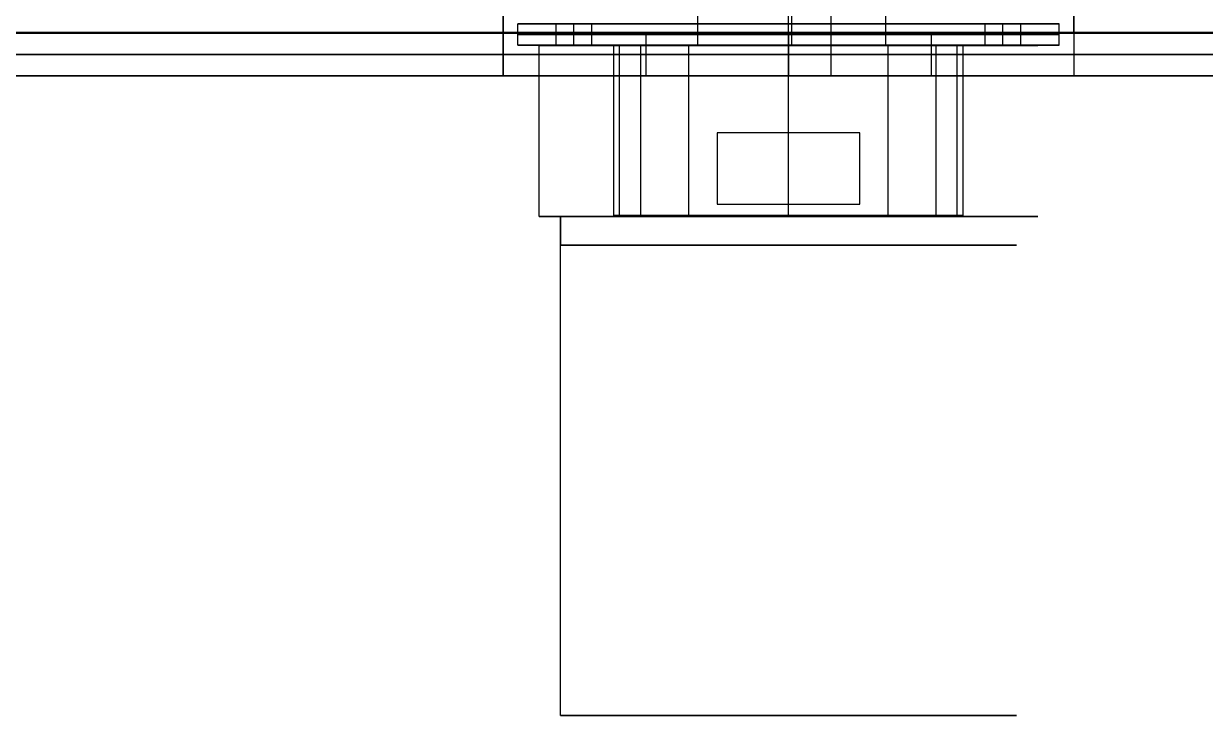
# Model space of a CAD drawing. Header units: millimetres. Extents: x 0 to 665, y 182 to 367.
# Drawn here: x 501.5 to 584.4, y 181.7 to 230.3 of the extents above; entities that cross this region are included whole.
import ezdxf

# ---------------------------------------------------------------- set-up
doc = ezdxf.new("R2010")
doc.units = ezdxf.units.MM
doc.header["$MEASUREMENT"] = 0
for name, color, linetype, true_color in [('Camera', 18, 'Continuous', 0x330000), ('Outer Case$booleaned (outer)', 251, 'Continuous', 0x4a4a4a), ('Screen', 178, 'Continuous', 0x000054)]:
    doc.layers.add(name, color=color, linetype=linetype, true_color=true_color)

msp = doc.modelspace()

# ---------------------------------------------------------------- linework, layer by layer
at = {"layer": 'Camera'}
for p, q in [((536.151, 230.251, 83.304), (574.151, 230.251, 83.304)), ((555.151, 230.251, 102.304), (555.151, 230.251, 64.304)), ((536.151, 228.751, 83.304), (574.151, 228.751, 83.304)), ((555.151, 228.751, 102.304), (555.151, 228.751, 64.304))]:
    msp.add_line(p, q, dxfattribs=at)
for points, degree in [([(548.794, 228.751, 64.304), (548.794, 228.751, 60.071), (548.794, 230.641, 55.5), (548.794, 238.08, 53.761), (548.794, 273.797, 31.802), (561.863, 257.626, 0.474)], 3), ([(555.378, 228.751, 64.304), (555.378, 228.751, 60.071), (555.378, 230.641, 55.5), (555.378, 238.08, 53.761), (555.378, 268.271, 33.735), (562.89, 257.626, 11.974)], 3), ([(563.917, 257.626, 23.474), (561.962, 262.745, 35.667), (561.962, 238.08, 53.761), (561.962, 230.641, 55.5), (561.962, 228.751, 60.071), (561.962, 228.751, 64.304)], 3), ([(536.151, 228.751, 64.304), (536.151, 229.501, 64.304), (536.151, 230.251, 64.304)], 2), ([(574.151, 230.251, 64.304), (555.151, 230.251, 64.304), (536.151, 230.251, 64.304)], 2), ([(536.151, 228.751, 102.304), (536.151, 229.501, 102.304), (536.151, 230.251, 102.304)], 2), ([(536.151, 230.251, 64.304), (536.151, 230.251, 83.304), (536.151, 230.251, 102.304)], 2), ([(536.151, 230.251, 102.304), (555.151, 230.251, 102.304), (574.151, 230.251, 102.304)], 2), ([(536.151, 228.751, 83.304), (536.151, 229.501, 83.304), (536.151, 230.251, 83.304)], 2), ([(538.851, 228.751, 68.254), (538.851, 229.501, 68.254), (538.851, 230.251, 68.254)], 2), ([(538.851, 228.751, 98.354), (538.851, 229.501, 98.354), (538.851, 230.251, 98.354)], 2), ([(540.101, 228.751, 67.004), (540.101, 229.501, 67.004), (540.101, 230.251, 67.004)], 2), ([(540.101, 228.751, 99.604), (540.101, 229.501, 99.604), (540.101, 230.251, 99.604)], 2), ([(540.101, 228.751, 69.504), (540.101, 229.501, 69.504), (540.101, 230.251, 69.504)], 2), ([(540.101, 228.751, 97.104), (540.101, 229.501, 97.104), (540.101, 230.251, 97.104)], 2), ([(541.351, 228.751, 68.254), (541.351, 229.501, 68.254), (541.351, 230.251, 68.254)], 2), ([(541.351, 228.751, 98.354), (541.351, 229.501, 98.354), (541.351, 230.251, 98.354)], 2), ([(555.151, 228.751, 64.304), (555.151, 229.501, 64.304), (555.151, 230.251, 64.304)], 2), ([(555.151, 228.751, 102.304), (555.151, 229.501, 102.304), (555.151, 230.251, 102.304)], 2), ([(568.951, 228.751, 98.354), (568.951, 229.501, 98.354), (568.951, 230.251, 98.354)], 2), ([(568.951, 228.751, 68.254), (568.951, 229.501, 68.254), (568.951, 230.251, 68.254)], 2), ([(570.201, 228.751, 99.604), (570.201, 229.501, 99.604), (570.201, 230.251, 99.604)], 2), ([(570.201, 228.751, 67.004), (570.201, 229.501, 67.004), (570.201, 230.251, 67.004)], 2), ([(570.201, 228.751, 97.104), (570.201, 229.501, 97.104), (570.201, 230.251, 97.104)], 2), ([(570.201, 228.751, 69.504), (570.201, 229.501, 69.504), (570.201, 230.251, 69.504)], 2), ([(571.451, 228.751, 98.354), (571.451, 229.501, 98.354), (571.451, 230.251, 98.354)], 2), ([(571.451, 228.751, 68.254), (571.451, 229.501, 68.254), (571.451, 230.251, 68.254)], 2), ([(574.151, 228.751, 64.304), (574.151, 229.501, 64.304), (574.151, 230.251, 64.304)], 2), ([(574.151, 228.751, 102.304), (574.151, 229.501, 102.304), (574.151, 230.251, 102.304)], 2), ([(574.151, 230.251, 102.304), (574.151, 230.251, 83.304), (574.151, 230.251, 64.304)], 2), ([(574.151, 228.751, 83.304), (574.151, 229.501, 83.304), (574.151, 230.251, 83.304)], 2), ([(574.151, 229.501, 64.304), (555.151, 229.501, 64.304), (536.151, 229.501, 64.304)], 2), ([(536.151, 229.501, 64.304), (536.151, 229.501, 83.304), (536.151, 229.501, 102.304)], 2), ([(536.151, 229.501, 102.304), (555.151, 229.501, 102.304), (574.151, 229.501, 102.304)], 2), ([(574.151, 229.501, 102.304), (574.151, 229.501, 83.304), (574.151, 229.501, 64.304)], 2), ([(574.151, 228.751, 64.304), (555.151, 228.751, 64.304), (536.151, 228.751, 64.304)], 2), ([(536.151, 228.751, 64.304), (536.151, 228.751, 83.304), (536.151, 228.751, 102.304)], 2), ([(536.151, 228.751, 102.304), (555.151, 228.751, 102.304), (574.151, 228.751, 102.304)], 2), ([(537.651, 216.718, 83.304), (537.651, 222.718, 83.304), (537.651, 228.718, 83.304)], 2), ([(542.901, 216.803, 70.822), (542.901, 222.777, 70.822), (542.901, 228.751, 70.822)], 2), ([(543.305, 228.751, 66.521), (543.103, 228.751, 68.672), (542.901, 228.751, 70.822)], 2), ([(542.901, 228.751, 70.822), (543.843, 228.751, 71.604), (544.786, 228.751, 72.386)], 2), ([(543.305, 216.803, 66.521), (543.305, 222.777, 66.521), (543.305, 228.751, 66.521)], 2), ([(548.151, 228.751, 64.045), (545.728, 228.751, 65.283), (543.305, 228.751, 66.521)], 2), ([(544.786, 216.803, 72.386), (544.786, 222.777, 72.386), (544.786, 228.751, 72.386)], 2), ([(544.786, 228.751, 72.386), (555.151, 228.751, 72.386), (565.516, 228.751, 72.386)], 2), ([(548.151, 216.803, 56.096), (548.151, 222.777, 56.096), (548.151, 228.751, 56.096)], 2), ([(555.151, 228.751, 56.096), (551.651, 228.751, 56.096), (548.151, 228.751, 56.096)], 2), ([(548.151, 216.803, 64.045), (548.151, 222.777, 64.045), (548.151, 228.751, 64.045)], 2), ([(548.151, 228.751, 56.096), (548.151, 228.751, 60.071), (548.151, 228.751, 64.045)], 2), ([(561.962, 228.751, 64.304), (557.573, 228.751, 64.304), (553.183, 228.751, 64.304), (548.794, 228.751, 64.304)], 3), ([(555.151, 216.803, 56.096), (555.151, 222.777, 56.096), (555.151, 228.751, 56.096)], 2), ([(562.151, 228.751, 56.096), (558.651, 228.751, 56.096), (555.151, 228.751, 56.096)], 2), ([(562.151, 216.803, 64.045), (562.151, 222.777, 64.045), (562.151, 228.751, 64.045)], 2), ([(566.997, 228.751, 66.521), (564.574, 228.751, 65.283), (562.151, 228.751, 64.045)], 2), ([(562.151, 216.803, 56.096), (562.151, 222.777, 56.096), (562.151, 228.751, 56.096)], 2), ([(562.151, 228.751, 64.045), (562.151, 228.751, 60.071), (562.151, 228.751, 56.096)], 2), ([(565.516, 216.803, 72.386), (565.516, 222.777, 72.386), (565.516, 228.751, 72.386)], 2), ([(565.516, 228.751, 72.386), (566.459, 228.751, 71.604), (567.401, 228.751, 70.822)], 2), ([(566.997, 216.803, 66.521), (566.997, 222.777, 66.521), (566.997, 228.751, 66.521)], 2), ([(567.401, 228.751, 70.822), (567.199, 228.751, 68.672), (566.997, 228.751, 66.521)], 2), ([(567.401, 216.803, 70.822), (567.401, 222.777, 70.822), (567.401, 228.751, 70.822)], 2), ([(574.151, 228.751, 102.304), (574.151, 228.751, 83.304), (574.151, 228.751, 64.304)], 2), ([(560.151, 222.582, 99.973), (555.151, 222.582, 99.973), (550.151, 222.582, 99.973)], 2), ([(550.151, 222.582, 99.973), (550.151, 222.582, 102.473), (550.151, 222.582, 104.973)], 2), ([(560.151, 222.582, 104.973), (555.151, 222.582, 104.973), (550.151, 222.582, 104.973)], 2), ([(550.151, 222.582, 99.973), (550.151, 220.082, 99.973), (550.151, 217.582, 99.973)], 2), ([(550.151, 222.582, 104.973), (550.151, 220.082, 104.973), (550.151, 217.582, 104.973)], 2), ([(560.151, 217.582, 99.973), (560.151, 220.082, 99.973), (560.151, 222.582, 99.973)], 2), ([(560.151, 222.582, 99.973), (560.151, 222.582, 102.473), (560.151, 222.582, 104.973)], 2), ([(560.151, 217.582, 104.973), (560.151, 220.082, 104.973), (560.151, 222.582, 104.973)], 2), ([(550.151, 217.582, 99.973), (555.151, 217.582, 99.973), (560.151, 217.582, 99.973)], 2), ([(550.151, 217.582, 104.973), (555.151, 217.582, 104.973), (560.151, 217.582, 104.973)], 2), ([(550.151, 217.582, 99.973), (550.151, 217.582, 102.473), (550.151, 217.582, 104.973)], 2), ([(560.151, 217.582, 99.973), (560.151, 217.582, 102.473), (560.151, 217.582, 104.973)], 2), ([(539.151, 181.718, 83.304), (539.151, 199.218, 83.304), (539.151, 216.718, 83.304)], 2), ([(539.151, 216.718, 83.304), (539.151, 215.718, 83.304), (539.151, 214.718, 83.304)], 2), ([(543.305, 216.803, 66.521), (543.103, 216.803, 68.672), (542.901, 216.803, 70.822)], 2), ([(542.901, 216.803, 70.822), (543.843, 216.803, 71.604), (544.786, 216.803, 72.386)], 2), ([(548.151, 216.803, 64.045), (545.728, 216.803, 65.283), (543.305, 216.803, 66.521)], 2), ([(544.786, 216.803, 72.386), (555.151, 216.803, 72.386), (565.516, 216.803, 72.386)], 2), ([(555.151, 216.803, 56.096), (551.651, 216.803, 56.096), (548.151, 216.803, 56.096)], 2), ([(548.151, 216.803, 56.096), (548.151, 216.803, 60.071), (548.151, 216.803, 64.045)], 2), ([(562.151, 216.803, 56.096), (558.651, 216.803, 56.096), (555.151, 216.803, 56.096)], 2), ([(566.997, 216.803, 66.521), (564.574, 216.803, 65.283), (562.151, 216.803, 64.045)], 2), ([(562.151, 216.803, 64.045), (562.151, 216.803, 60.071), (562.151, 216.803, 56.096)], 2), ([(565.516, 216.803, 72.386), (566.459, 216.803, 71.604), (567.401, 216.803, 70.822)], 2), ([(567.401, 216.803, 70.822), (567.199, 216.803, 68.672), (566.997, 216.803, 66.521)], 2)]:
    msp.add_open_spline(points, degree=degree, dxfattribs=at)
at = {"layer": 'Camera', "extrusion": (0, -1, 0)}
for points, knots in [([(540.101, 230.251, 67.004), (541.351, 230.251, 67.004), (541.351, 230.251, 68.254), (541.351, 230.251, 69.504), (540.101, 230.251, 69.504), (538.851, 230.251, 69.504), (538.851, 230.251, 68.254), (538.851, 230.251, 67.004), (540.101, 230.251, 67.004)], [-7.853982, -7.853982, -7.853982, -5.890486, -5.890486, -3.926991, -3.926991, -1.963495, -1.963495, 0, 0, 0]), ([(570.201, 230.251, 67.004), (571.451, 230.251, 67.004), (571.451, 230.251, 68.254), (571.451, 230.251, 69.504), (570.201, 230.251, 69.504), (568.951, 230.251, 69.504), (568.951, 230.251, 68.254), (568.951, 230.251, 67.004), (570.201, 230.251, 67.004)], [0, 0, 0, 1.963495, 1.963495, 3.926991, 3.926991, 5.890486, 5.890486, 7.853982, 7.853982, 7.853982]), ([(540.101, 228.751, 67.004), (541.351, 228.751, 67.004), (541.351, 228.751, 68.254), (541.351, 228.751, 69.504), (540.101, 228.751, 69.504), (538.851, 228.751, 69.504), (538.851, 228.751, 68.254), (538.851, 228.751, 67.004), (540.101, 228.751, 67.004)], [-7.853982, -7.853982, -7.853982, -5.890486, -5.890486, -3.926991, -3.926991, -1.963495, -1.963495, 0, 0, 0]), ([(570.201, 228.751, 67.004), (571.451, 228.751, 67.004), (571.451, 228.751, 68.254), (571.451, 228.751, 69.504), (570.201, 228.751, 69.504), (568.951, 228.751, 69.504), (568.951, 228.751, 68.254), (568.951, 228.751, 67.004), (570.201, 228.751, 67.004)], [0, 0, 0, 1.963495, 1.963495, 3.926991, 3.926991, 5.890486, 5.890486, 7.853982, 7.853982, 7.853982])]:
    msp.add_rational_spline(points, [1, 0.707106781187, 1, 0.707106781187, 1, 0.707106781187, 1, 0.707106781187, 1], degree=2, knots=knots, dxfattribs=at)
at = {"layer": 'Camera', "extrusion": (0, 1, 0)}
for points, knots in [([(540.101, 230.251, 99.604), (538.851, 230.251, 99.604), (538.851, 230.251, 98.354), (538.851, 230.251, 97.104), (540.101, 230.251, 97.104), (541.351, 230.251, 97.104), (541.351, 230.251, 98.354), (541.351, 230.251, 99.604), (540.101, 230.251, 99.604)], [0, 0, 0, 1.963495, 1.963495, 3.926991, 3.926991, 5.890486, 5.890486, 7.853982, 7.853982, 7.853982]), ([(570.201, 230.251, 99.604), (568.951, 230.251, 99.604), (568.951, 230.251, 98.354), (568.951, 230.251, 97.104), (570.201, 230.251, 97.104), (571.451, 230.251, 97.104), (571.451, 230.251, 98.354), (571.451, 230.251, 99.604), (570.201, 230.251, 99.604)], [-7.853982, -7.853982, -7.853982, -5.890486, -5.890486, -3.926991, -3.926991, -1.963495, -1.963495, 0, 0, 0]), ([(537.651, 228.718, 83.304), (537.651, 228.718, 100.804), (555.151, 228.718, 100.804), (572.651, 228.718, 100.804), (572.651, 228.718, 83.304), (572.651, 228.718, 65.804), (555.151, 228.718, 65.804), (537.651, 228.718, 65.804), (537.651, 228.718, 83.304)], [0, 0, 0, 27.488936, 27.488936, 54.977871, 54.977871, 82.466807, 82.466807, 109.955743, 109.955743, 109.955743]), ([(540.101, 228.751, 99.604), (538.851, 228.751, 99.604), (538.851, 228.751, 98.354), (538.851, 228.751, 97.104), (540.101, 228.751, 97.104), (541.351, 228.751, 97.104), (541.351, 228.751, 98.354), (541.351, 228.751, 99.604), (540.101, 228.751, 99.604)], [0, 0, 0, 1.963495, 1.963495, 3.926991, 3.926991, 5.890486, 5.890486, 7.853982, 7.853982, 7.853982]), ([(570.201, 228.751, 99.604), (568.951, 228.751, 99.604), (568.951, 228.751, 98.354), (568.951, 228.751, 97.104), (570.201, 228.751, 97.104), (571.451, 228.751, 97.104), (571.451, 228.751, 98.354), (571.451, 228.751, 99.604), (570.201, 228.751, 99.604)], [-7.853982, -7.853982, -7.853982, -5.890486, -5.890486, -3.926991, -3.926991, -1.963495, -1.963495, 0, 0, 0]), ([(537.651, 216.718, 83.304), (537.651, 216.718, 100.804), (555.151, 216.718, 100.804), (572.651, 216.718, 100.804), (572.651, 216.718, 83.304), (572.651, 216.718, 65.804), (555.151, 216.718, 65.804), (537.651, 216.718, 65.804), (537.651, 216.718, 83.304)], [0, 0, 0, 27.488936, 27.488936, 54.977871, 54.977871, 82.466807, 82.466807, 109.955743, 109.955743, 109.955743]), ([(539.151, 216.718, 83.304), (539.151, 216.718, 99.304), (555.151, 216.718, 99.304), (571.151, 216.718, 99.304), (571.151, 216.718, 83.304), (571.151, 216.718, 67.304), (555.151, 216.718, 67.304), (539.151, 216.718, 67.304), (539.151, 216.718, 83.304)], [0, 0, 0, 25.132741, 25.132741, 50.265482, 50.265482, 75.398224, 75.398224, 100.530965, 100.530965, 100.530965]), ([(539.151, 216.718, 83.304), (539.151, 216.718, 67.304), (555.151, 216.718, 67.304), (571.151, 216.718, 67.304), (571.151, 216.718, 83.304), (571.151, 216.718, 99.304), (555.151, 216.718, 99.304), (539.151, 216.718, 99.304), (539.151, 216.718, 83.304)], [-100.530965, -100.530965, -100.530965, -75.398224, -75.398224, -50.265482, -50.265482, -25.132741, -25.132741, 0, 0, 0]), ([(539.151, 214.718, 83.304), (539.151, 214.718, 67.304), (555.151, 214.718, 67.304), (571.151, 214.718, 67.304), (571.151, 214.718, 83.304), (571.151, 214.718, 99.304), (555.151, 214.718, 99.304), (539.151, 214.718, 99.304), (539.151, 214.718, 83.304)], [-100.530965, -100.530965, -100.530965, -75.398224, -75.398224, -50.265482, -50.265482, -25.132741, -25.132741, 0, 0, 0]), ([(539.151, 181.718, 83.304), (539.151, 181.718, 99.304), (555.151, 181.718, 99.304), (571.151, 181.718, 99.304), (571.151, 181.718, 83.304), (571.151, 181.718, 67.304), (555.151, 181.718, 67.304), (539.151, 181.718, 67.304), (539.151, 181.718, 83.304)], [0, 0, 0, 25.132741, 25.132741, 50.265482, 50.265482, 75.398224, 75.398224, 100.530965, 100.530965, 100.530965])]:
    msp.add_rational_spline(points, [1, 0.707106781187, 1, 0.707106781187, 1, 0.707106781187, 1, 0.707106781187, 1], degree=2, knots=knots, dxfattribs=at)
at = {"layer": 'Outer Case$booleaned (outer)'}
for p, q in [((555.151, 229.583, -65.5), (555.151, 247.238, -65.5)), ((555.151, 229.583, 50.5), (555.151, 229.583, 39.5)), ((555.151, 229.583, -47.5), (555.151, 229.583, -65.5)), ((555.151, 226.583, 50.5), (555.151, 226.583, 39.5)), ((555.151, 226.583, -47.5), (555.151, 226.583, -65.5))]:
    msp.add_line(p, q, dxfattribs=at)
for points in [[(535.133, 226.583, 70.5), (535.133, 232.554, 70.5), (535.133, 238.525, 70.5)], [(535.133, 238.525, 67.5), (535.133, 234.054, 67.5), (535.133, 229.583, 67.5)], [(575.169, 238.525, 70.5), (575.169, 232.554, 70.5), (575.169, 226.583, 70.5)], [(575.169, 229.583, 67.5), (575.169, 234.054, 67.5), (575.169, 238.525, 67.5)], [(558.151, 226.583, -74.442), (558.151, 229.583, -74.442), (558.151, 232.583, -74.442)], [(451.651, 229.583, -65.5), (555.151, 229.583, -65.5), (658.651, 229.583, -65.5)], [(535.133, 229.583, 67.5), (493.392, 229.583, 67.5), (451.651, 229.583, 67.5)], [(454.651, 229.583, -74.442), (555.151, 229.583, -74.442), (655.651, 229.583, -74.442)], [(632.651, 229.583, -47.5), (555.151, 229.583, -47.5), (477.651, 229.583, -47.5)], [(477.651, 229.583, 39.5), (555.151, 229.583, 39.5), (632.651, 229.583, 39.5)], [(555.151, 229.583, 50.5), (545.142, 229.583, 50.5), (535.133, 229.583, 50.5)], [(535.133, 229.583, 50.5), (535.133, 228.083, 50.5), (535.133, 226.583, 50.5)], [(535.133, 229.583, 50.5), (535.133, 229.583, 59), (535.133, 229.583, 67.5)], [(535.133, 229.583, 67.5), (535.133, 228.083, 67.5), (535.133, 226.583, 67.5)], [(535.133, 229.583, 59), (535.133, 228.083, 59), (535.133, 226.583, 59)], [(545.142, 229.583, 50.5), (545.142, 228.083, 50.5), (545.142, 226.583, 50.5)], [(555.151, 229.583, 50.5), (555.151, 228.083, 50.5), (555.151, 226.583, 50.5)], [(575.169, 229.583, 50.5), (565.16, 229.583, 50.5), (555.151, 229.583, 50.5)], [(555.151, 229.583, -47.5), (555.151, 228.083, -47.5), (555.151, 226.583, -47.5)], [(555.151, 229.583, 39.5), (555.151, 228.083, 39.5), (555.151, 226.583, 39.5)], [(565.16, 229.583, 50.5), (565.16, 228.083, 50.5), (565.16, 226.583, 50.5)], [(575.169, 229.583, 67.5), (575.169, 228.083, 67.5), (575.169, 226.583, 67.5)], [(575.169, 229.583, 67.5), (575.169, 229.583, 59), (575.169, 229.583, 50.5)], [(575.169, 229.583, 50.5), (575.169, 228.083, 50.5), (575.169, 226.583, 50.5)], [(658.651, 229.583, 67.5), (616.91, 229.583, 67.5), (575.169, 229.583, 67.5)], [(575.169, 229.583, 59), (575.169, 228.083, 59), (575.169, 226.583, 59)], [(632.651, 228.083, -47.5), (555.151, 228.083, -47.5), (477.651, 228.083, -47.5)], [(477.651, 228.083, 39.5), (555.151, 228.083, 39.5), (632.651, 228.083, 39.5)], [(555.151, 228.083, 50.5), (545.142, 228.083, 50.5), (535.133, 228.083, 50.5)], [(535.133, 228.083, 50.5), (535.133, 228.083, 59), (535.133, 228.083, 67.5)], [(575.169, 228.083, 50.5), (565.16, 228.083, 50.5), (555.151, 228.083, 50.5)], [(575.169, 228.083, 67.5), (575.169, 228.083, 59), (575.169, 228.083, 50.5)], [(535.133, 227.256, 70.5), (535.133, 227.256, 69), (535.133, 227.256, 67.5)], [(575.169, 227.256, 70.5), (575.169, 227.256, 69), (575.169, 227.256, 67.5)], [(535.133, 226.583, 70.5), (491.892, 226.583, 70.5), (448.651, 226.583, 70.5)], [(535.133, 226.583, 69), (491.892, 226.583, 69), (448.651, 226.583, 69)], [(661.651, 226.583, -67), (555.151, 226.583, -67), (448.651, 226.583, -67)], [(535.133, 226.583, 67.5), (493.392, 226.583, 67.5), (451.651, 226.583, 67.5)], [(658.651, 226.583, -65.5), (555.151, 226.583, -65.5), (451.651, 226.583, -65.5)], [(454.651, 226.583, -74.442), (555.151, 226.583, -74.442), (655.651, 226.583, -74.442)], [(661.651, 226.583, -68.442), (558.151, 226.583, -68.442), (454.651, 226.583, -68.442)], [(655.651, 226.583, -68.5), (555.151, 226.583, -68.5), (454.651, 226.583, -68.5)], [(454.651, 226.583, -71.442), (555.151, 226.583, -71.442), (655.651, 226.583, -71.442)], [(632.651, 226.583, -47.5), (555.151, 226.583, -47.5), (477.651, 226.583, -47.5)], [(477.651, 226.583, 39.5), (555.151, 226.583, 39.5), (632.651, 226.583, 39.5)], [(535.133, 226.583, 67.5), (535.133, 226.583, 69), (535.133, 226.583, 70.5)], [(555.151, 226.583, 50.5), (545.142, 226.583, 50.5), (535.133, 226.583, 50.5)], [(535.133, 226.583, 50.5), (535.133, 226.583, 59), (535.133, 226.583, 67.5)], [(575.169, 226.583, 50.5), (565.16, 226.583, 50.5), (555.151, 226.583, 50.5)], [(555.151, 226.583, -65.5), (555.151, 226.583, -66.971), (555.151, 226.583, -68.442)], [(558.151, 226.583, -68.5), (558.151, 226.583, -71.471), (558.151, 226.583, -74.442)], [(558.151, 226.583, -68.442), (558.151, 226.583, -68.471), (558.151, 226.583, -68.5)], [(661.651, 226.583, 70.5), (618.41, 226.583, 70.5), (575.169, 226.583, 70.5)], [(575.169, 226.583, 70.5), (575.169, 226.583, 69), (575.169, 226.583, 67.5)], [(575.169, 226.583, 67.5), (575.169, 226.583, 59), (575.169, 226.583, 50.5)], [(658.651, 226.583, 67.5), (616.91, 226.583, 67.5), (575.169, 226.583, 67.5)], [(661.651, 226.583, 69), (618.41, 226.583, 69), (575.169, 226.583, 69)]]:
    msp.add_open_spline(points, degree=2, dxfattribs=at)
at = {"layer": 'Screen'}
for points in [[(651.651, 229.641, -55.5), (555.151, 229.641, -55.5), (458.651, 229.641, -55.5)], [(458.651, 229.641, 55.5), (555.151, 229.641, 55.5), (651.651, 229.641, 55.5)]]:
    msp.add_open_spline(points, degree=2, dxfattribs=at)

doc.saveas('drawing.dxf')
